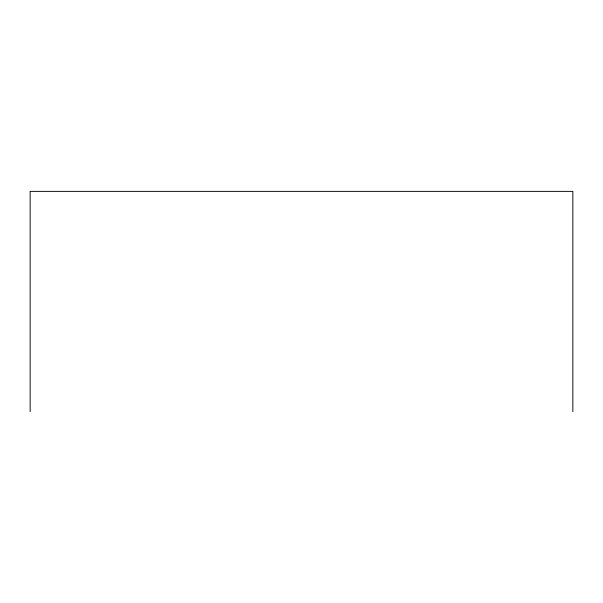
<?xml version="1.0" encoding="UTF-8"?>
<svg xmlns="http://www.w3.org/2000/svg" width="603" height="603" viewBox="0 0 603 603"><rect width="100%" height="100%" fill="white"/><g stroke="black" fill="none" stroke-linecap="round" stroke-linejoin="round"><path stroke-width="0.9" d="M572.85 411.63L572.85 191.37L30.15 191.37L30.15 411.63"/></g></svg>
